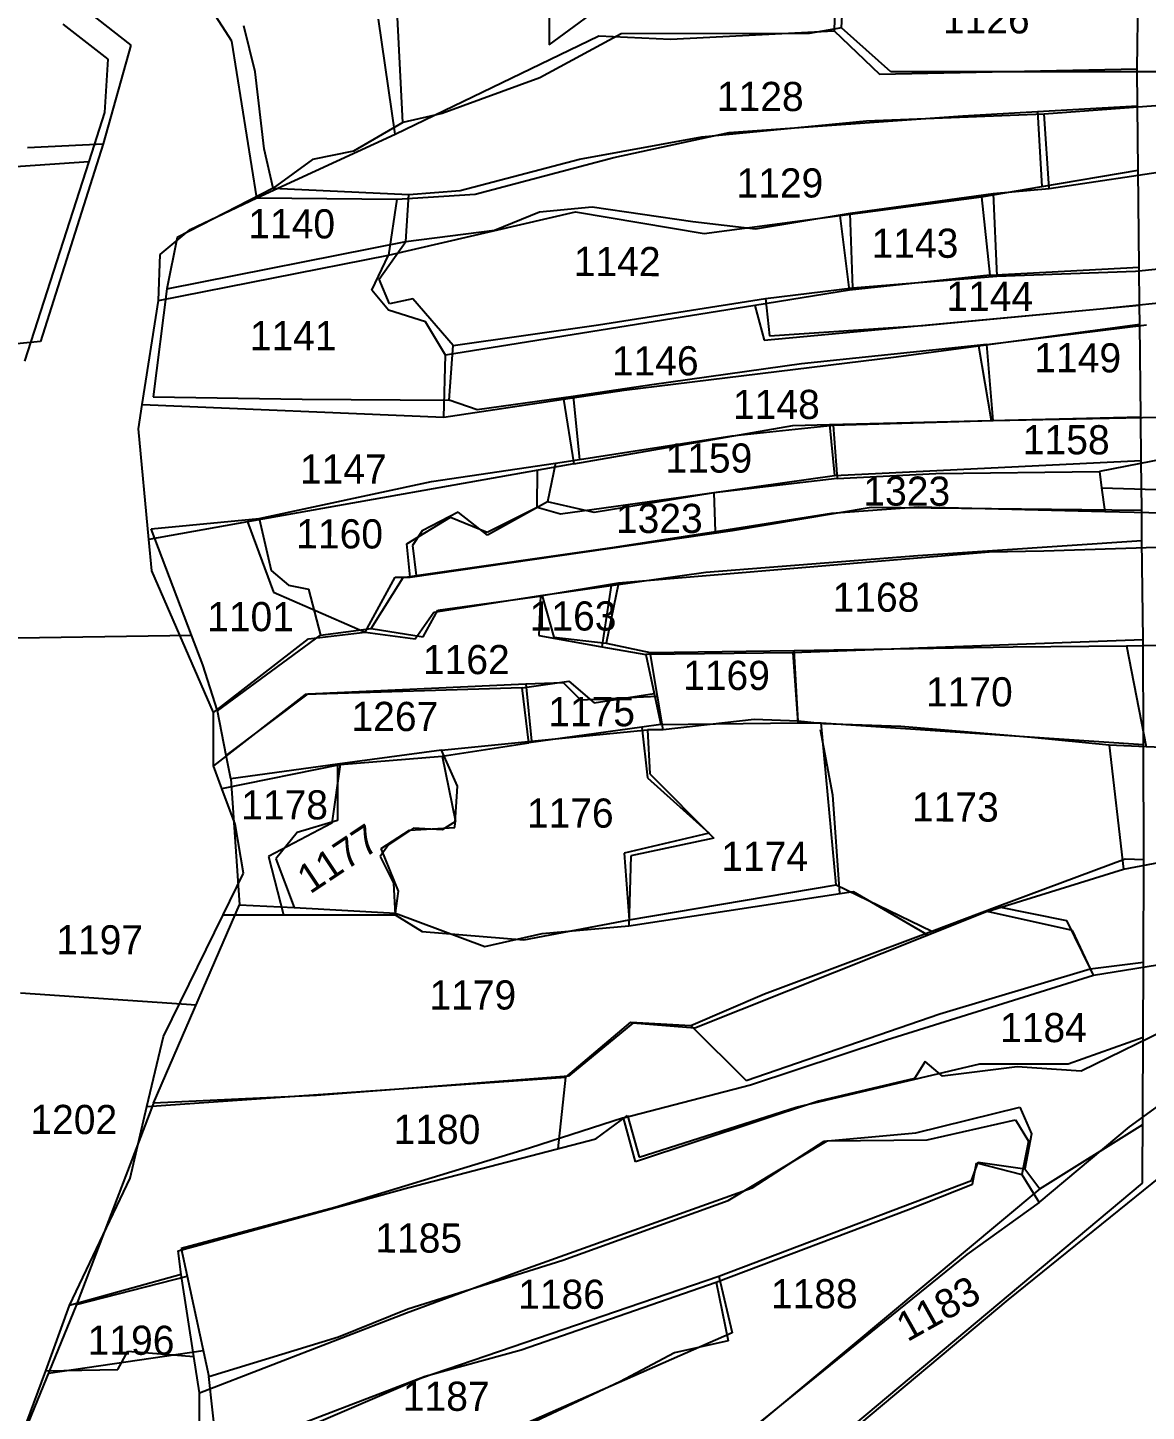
# Model space of a CAD drawing. Header units: metres. Extents: x 291362 to 296970, y 2012513 to 2016467.
# Drawn here: x 294142.5 to 294495.1, y 2013870.9 to 2014307.1 of the extents above; entities that cross this region are included whole.
import ezdxf
from ezdxf.enums import TextEntityAlignment as Align

# ---------------------------------------------------------------- set-up
doc = ezdxf.new("R2010")
doc.units = ezdxf.units.M
for name, color, linetype in [('OFF', 1, 'Continuous'), ('POLY_PARCEL', 6, 'Continuous'), ('POLY_WATER', 4, 'Continuous'), ('TEXT_PARCEL', 7, 'Continuous'), ('V_BOUND_LINE', 7, 'Continuous')]:
    doc.layers.add(name, color=color, linetype=linetype)
doc.styles.add('TEXT_MAP', font='')
doc.styles.get('TEXT_MAP').set_extended_font_data('Kruti Dev 050')

msp = doc.modelspace()

# ---------------------------------------------------------------- linework, layer by layer
at = {"layer": 'OFF'}
for p, q in [((294492.23, 2014294.21), (294492.63, 2014318.72)), ((294492.35, 2014282.53), (294492.23, 2014294.21)), ((294492.56, 2014262.23), (294492.35, 2014282.53)), ((294492.87, 2014231.64), (294492.56, 2014262.23)), ((294493, 2014219.64), (294492.87, 2014231.64)), ((294493.06, 2014213.67), (294493, 2014219.64)), ((294493.36, 2014184.41), (294493.06, 2014213.67)), ((294493.5, 2014170.71), (294493.36, 2014184.41)), ((294493.66, 2014154.97), (294493.5, 2014170.71)), ((294493.76, 2014145.47), (294493.66, 2014154.97)), ((294494.08, 2014114.17), (294493.76, 2014145.47)), ((294494.21, 2014081.11), (294494.08, 2014114.17)), ((294494.34, 2014044.88), (294494.21, 2014081.11)), ((294494.21, 2014012.52), (294494.34, 2014044.88)), ((294494.12, 2013988.85), (294494.21, 2014012.52)), ((294140.23, 2014002.87), (294195.66, 2013999.11)), ((294493.94, 2013942.83), (294494.12, 2013988.85))]:
    msp.add_line(p, q, dxfattribs=at)
at = {"layer": 'POLY_PARCEL'}
for p, q in [((294397.23, 2014327.16), (294396.77, 2014306.14)), ((294399.04, 2014307.08), (294400.31, 2014329.61)), ((294306.94, 2014322.72), (294306.88, 2014301.68)), ((294306.88, 2014301.68), (294329.6, 2014318.45)), ((294162.07, 2014311.79), (294175.09, 2014301.61)), ((294258.36, 2014273.53), (294253.1, 2014309.82)), ((294260.82, 2014277.19), (294258.97, 2014312.48)), ((294214.22, 2014293.18), (294210.7, 2014307.75)), ((294258.36, 2014273.53), (294322.56, 2014304.56)), ((294329.57, 2014305.18), (294303.94, 2014291.32)), ((294322.56, 2014304.56), (294345.19, 2014303.51)), ((294388.84, 2014305.35), (294329.57, 2014305.18)), ((294345.19, 2014303.51), (294396.77, 2014306.14)), ((294399.04, 2014307.08), (294388.84, 2014305.35)), ((294396.77, 2014306.14), (294410.98, 2014292.47)), ((294414.56, 2014293.17), (294399.04, 2014307.08)), ((294175.09, 2014301.61), (294166.31, 2014270.47)), ((294217.08, 2014268.89), (294214.22, 2014293.18)), ((294410.98, 2014292.47), (294492.23, 2014294.21)), ((294538.6, 2014293.27), (294414.56, 2014293.17)), ((294303.94, 2014291.32), (294273.14, 2014280.07)), ((294462.88, 2014280.02), (294534.79, 2014285.29)), ((294273.14, 2014280.07), (294260.82, 2014277.19)), ((294363.61, 2014274.06), (294437.29, 2014279.32)), ((294406.91, 2014277.78), (294462.88, 2014280.02)), ((294437.29, 2014279.32), (294460.84, 2014280.69)), ((294460.84, 2014280.69), (294492.35, 2014282.53)), ((294460.84, 2014280.69), (294462.15, 2014257.05)), ((294464.5, 2014256.48), (294462.88, 2014280.02)), ((294260.82, 2014277.19), (294245.25, 2014268.17)), ((294327.3, 2014266.17), (294363.61, 2014274.06)), ((294355.07, 2014272.74), (294406.91, 2014277.78)), ((294142.45, 2014269.36), (294166.31, 2014270.47)), ((294166.31, 2014270.47), (294146.57, 2014208.21)), ((294214.8, 2014253.47), (294258.36, 2014273.53)), ((294316.51, 2014265.72), (294355.07, 2014272.74)), ((294219.96, 2014256.58), (294217.08, 2014268.89)), ((294232.29, 2014265.61), (294219.96, 2014256.58)), ((294245.25, 2014268.17), (294232.29, 2014265.61)), ((294278.91, 2014255.78), (294316.51, 2014265.72)), ((294283.62, 2014254.6), (294327.3, 2014266.17)), ((294116.08, 2014261.81), (294161.77, 2014264.95)), ((294462.15, 2014257.05), (294492.56, 2014262.23)), ((294464.5, 2014256.48), (294509.09, 2014263.09)), ((294219.96, 2014256.58), (294189.7, 2014240.93)), ((294219.96, 2014256.58), (294262.71, 2014254.53)), ((294443.13, 2014253.81), (294462.15, 2014257.05)), ((294214.8, 2014253.47), (294258.88, 2014253.02)), ((294258.88, 2014253.02), (294256.3, 2014235.4)), ((294258.88, 2014253.02), (294283.62, 2014254.6)), ((294261.77, 2014239.77), (294262.71, 2014254.53)), ((294262.71, 2014254.53), (294278.91, 2014255.78)), ((294398.66, 2014247.92), (294443.13, 2014253.81)), ((294401.83, 2014248.66), (294446.84, 2014254.85)), ((294443.13, 2014253.81), (294445.76, 2014229.09)), ((294446.84, 2014254.85), (294464.5, 2014256.48)), ((294446.84, 2014254.85), (294448.03, 2014228.79)), ((294256.3, 2014235.4), (294315.24, 2014249.08)), ((294289.63, 2014243.26), (294303.9, 2014249.05)), ((294303.9, 2014249.05), (294320.43, 2014250.63)), ((294315.24, 2014249.08), (294355.76, 2014242.24)), ((294320.43, 2014250.63), (294352.16, 2014246.01)), ((294355.76, 2014242.24), (294398.66, 2014247.92)), ((294371.91, 2014243.7), (294401.83, 2014248.66)), ((294401.55, 2014224.36), (294398.66, 2014247.92)), ((294402.61, 2014225.12), (294401.83, 2014248.66)), ((294352.16, 2014246.01), (294371.91, 2014243.7)), ((294189.7, 2014240.93), (294186.42, 2014224.75)), ((294186.42, 2014224.75), (294261.77, 2014239.77)), ((294253.32, 2014227.82), (294261.77, 2014239.77)), ((294261.77, 2014239.77), (294289.63, 2014243.26)), ((294183.75, 2014221.1), (294256.3, 2014235.4)), ((294251.03, 2014224.36), (294256.3, 2014235.4)), ((294491.76, 2014230.36), (294550.4, 2014236.48)), ((294445.76, 2014229.09), (294492.87, 2014231.64)), ((294256.54, 2014220.04), (294253.32, 2014227.82)), ((294445.76, 2014229.09), (294401.55, 2014224.36)), ((294402.61, 2014225.12), (294448.03, 2014228.79)), ((294448.03, 2014228.79), (294491.76, 2014230.36)), ((294186.42, 2014224.75), (294182.12, 2014190.77)), ((294256.3, 2014218.05), (294251.03, 2014224.36)), ((294263.99, 2014221.64), (294256.54, 2014220.04)), ((294276.66, 2014206.88), (294263.99, 2014221.64)), ((294322.51, 2014213.49), (294375.09, 2014221.76)), ((294401.55, 2014224.36), (294371.75, 2014219.56)), ((294375.09, 2014221.76), (294402.61, 2014225.12)), ((294375.09, 2014221.76), (294376.32, 2014209.99)), ((294480.62, 2014218.54), (294551.21, 2014225.55)), ((294267.88, 2014214.36), (294256.3, 2014218.05)), ((294371.75, 2014219.56), (294274.19, 2014203.84)), ((294371.75, 2014219.56), (294374.71, 2014208.58)), ((294374.71, 2014208.58), (294493, 2014219.64)), ((294424.69, 2014213.22), (294480.62, 2014218.54)), ((294274.19, 2014203.84), (294267.88, 2014214.36)), ((294276.66, 2014206.88), (294322.51, 2014213.49)), ((294376.32, 2014209.99), (294424.69, 2014213.22)), ((294442.27, 2014206.82), (294493.06, 2014213.67)), ((294444.85, 2014207.29), (294495.19, 2014213.44)), ((294146.57, 2014208.21), (294125.54, 2014206.09)), ((294275.36, 2014189.66), (294276.66, 2014206.88)), ((294444.85, 2014207.29), (294386.39, 2014201.13)), ((294416.29, 2014203.32), (294442.27, 2014206.82)), ((294442.27, 2014206.82), (294446.24, 2014183.27)), ((294446.89, 2014183.33), (294444.85, 2014207.29)), ((294273.66, 2014184.38), (294274.19, 2014203.84)), ((294330.5, 2014192.8), (294416.29, 2014203.32)), ((294386.39, 2014201.13), (294339.28, 2014194.53)), ((294311.41, 2014189.97), (294330.5, 2014192.8)), ((294339.28, 2014194.53), (294314.46, 2014190.82)), ((294178.64, 2014188.31), (294273.66, 2014184.38)), ((294182.12, 2014190.77), (294229.09, 2014190)), ((294229.09, 2014190), (294275.36, 2014189.66)), ((294273.66, 2014184.38), (294311.41, 2014189.97)), ((294284.18, 2014186.69), (294275.36, 2014189.66)), ((294314.46, 2014190.82), (294284.18, 2014186.69)), ((294311.41, 2014189.97), (294314.71, 2014169.66)), ((294314.46, 2014190.82), (294316.5, 2014171)), ((294395.22, 2014182.03), (294446.24, 2014183.27)), ((294396.43, 2014181.78), (294446.89, 2014183.33)), ((294446.24, 2014183.27), (294493.36, 2014184.41)), ((294446.89, 2014183.33), (294504.36, 2014184.42)), ((294314.71, 2014169.66), (294383.66, 2014181.75)), ((294316.5, 2014171), (294364.47, 2014178.5)), ((294364.47, 2014178.5), (294396.43, 2014181.78)), ((294383.66, 2014181.75), (294395.22, 2014182.03)), ((294395.22, 2014182.03), (294396.82, 2014165.97)), ((294396.43, 2014181.78), (294397.65, 2014164.97)), ((294314.71, 2014169.66), (294211.8, 2014151.3)), ((294269.82, 2014164.04), (294308.94, 2014169.82)), ((294308.94, 2014169.82), (294306.39, 2014157.64)), ((294308.94, 2014169.82), (294316.5, 2014171)), ((294396.82, 2014165.97), (294493.5, 2014170.71)), ((294512.74, 2014173.47), (294480.35, 2014167.25)), ((294303.14, 2014155.98), (294303.25, 2014167.61)), ((294348.4, 2014159.14), (294396.82, 2014165.97)), ((294397.65, 2014164.97), (294358.95, 2014160.44)), ((294397.65, 2014164.97), (294428.77, 2014166.57)), ((294428.77, 2014166.57), (294480.35, 2014167.25)), ((294480.35, 2014167.25), (294481.03, 2014162.07)), ((294215.55, 2014152.41), (294269.82, 2014164.04)), ((294481.03, 2014162.07), (294550.55, 2014159.92)), ((294481.03, 2014162.07), (294482, 2014154.64)), ((294306.39, 2014157.64), (294287.44, 2014147.18)), ((294321.1, 2014154.24), (294306.39, 2014157.64)), ((294310.5, 2014153.88), (294348.4, 2014159.14)), ((294358.95, 2014160.44), (294321.1, 2014154.24)), ((294359.34, 2014148.26), (294358.95, 2014160.44)), ((294181.48, 2014149.14), (294215.55, 2014152.41)), ((294215.55, 2014152.41), (294219.29, 2014136.01)), ((294262.09, 2014144.41), (294275.77, 2014152.82)), ((294278.21, 2014154.35), (294266.84, 2014148.5)), ((294275.77, 2014152.82), (294287.35, 2014148.09)), ((294287.44, 2014147.18), (294278.21, 2014154.35)), ((294287.35, 2014148.09), (294303.14, 2014155.98)), ((294303.14, 2014155.98), (294310.5, 2014153.88)), ((294359.34, 2014148.26), (294395.94, 2014154.04)), ((294364.71, 2014148.62), (294408.39, 2014155.98)), ((294395.94, 2014154.04), (294423.28, 2014156.07)), ((294408.39, 2014155.98), (294493.66, 2014154.97)), ((294423.28, 2014156.07), (294482, 2014154.64)), ((294482, 2014154.64), (294540.44, 2014153.22)), ((294211.8, 2014151.3), (294180.72, 2014145.76)), ((294194.22, 2014115.59), (294181.48, 2014149.14)), ((294211.8, 2014151.3), (294219.98, 2014129.16)), ((294263.14, 2014133.89), (294364.71, 2014148.62)), ((294266.84, 2014148.5), (294263.88, 2014143.88)), ((294327.37, 2014143.3), (294359.34, 2014148.26)), ((294263.14, 2014133.89), (294262.09, 2014144.41)), ((294263.88, 2014143.88), (294265.03, 2014134.39)), ((294265.03, 2014134.39), (294327.37, 2014143.3)), ((294423.13, 2014140.73), (294493.76, 2014145.47)), ((294498.37, 2014143.25), (294462.87, 2014142.13)), ((294445.63, 2014141.75), (294328.72, 2014131.97)), ((294356.29, 2014135.47), (294423.13, 2014140.73)), ((294462.87, 2014142.13), (294445.63, 2014141.75)), ((294219.29, 2014136.01), (294224.75, 2014131.38)), ((294260.91, 2014133.8), (294265.03, 2014134.39)), ((294326.45, 2014131.25), (294356.29, 2014135.47)), ((294224.75, 2014131.38), (294231.05, 2014130.1)), ((294231.05, 2014130.1), (294234.83, 2014115.6)), ((294248.93, 2014116.53), (294258.4, 2014133.89)), ((294250.81, 2014117.66), (294260.91, 2014133.8)), ((294258.4, 2014133.89), (294263.14, 2014133.89)), ((294304.19, 2014128.1), (294326.45, 2014131.25)), ((294328.72, 2014131.97), (294304.66, 2014128.03)), ((294326.45, 2014131.25), (294323.5, 2014111.96)), ((294328.72, 2014131.97), (294324.88, 2014113.07)), ((294219.98, 2014129.16), (294248.93, 2014116.53)), ((294270.51, 2014122.84), (294304.19, 2014128.1)), ((294271.85, 2014123.49), (294304.66, 2014128.03)), ((294304.19, 2014128.1), (294303.66, 2014115.48)), ((294304.66, 2014128.03), (294308.41, 2014114.99)), ((294264.72, 2014114.43), (294270.51, 2014122.84)), ((294267.21, 2014115.1), (294271.85, 2014123.49)), ((294234.83, 2014115.6), (294250.81, 2014117.66)), ((294250.81, 2014117.66), (294267.21, 2014115.1)), ((294124.44, 2014114.49), (294194.22, 2014115.59)), ((294197.77, 2014106.23), (294194.22, 2014115.59)), ((294201.11, 2014091.24), (294231.04, 2014114.43)), ((294202.39, 2014091.73), (294234.83, 2014115.6)), ((294231.04, 2014114.43), (294248.93, 2014116.53)), ((294248.93, 2014116.53), (294264.72, 2014114.43)), ((294303.66, 2014115.48), (294323.5, 2014111.96)), ((294308.41, 2014114.99), (294324.88, 2014113.07)), ((294324.88, 2014113.07), (294338.75, 2014110.09)), ((294494.08, 2014114.17), (294383.67, 2014110.03)), ((294323.5, 2014111.96), (294337.36, 2014109.5)), ((294383.67, 2014110.03), (294337.36, 2014109.5)), ((294337.36, 2014109.5), (294339.99, 2014097.22)), ((294338.75, 2014110.09), (294384.16, 2014110.82)), ((294341.07, 2014096.42), (294338.75, 2014110.09)), ((294383.67, 2014110.03), (294385.25, 2014087.94)), ((294384.16, 2014110.82), (294453.12, 2014111.9)), ((294385.37, 2014088.54), (294384.16, 2014110.82)), ((294453.12, 2014111.9), (294488.87, 2014112.23)), ((294488.87, 2014112.23), (294505.86, 2014112.55)), ((294488.87, 2014112.23), (294495.06, 2014080.41)), ((294202.39, 2014091.73), (294197.77, 2014106.23)), ((294231, 2014097.12), (294299.54, 2014100.31)), ((294298.41, 2014098.98), (294313.15, 2014101.09)), ((294299.54, 2014100.31), (294311.32, 2014100.7)), ((294299.54, 2014100.31), (294301.31, 2014082.14)), ((294311.32, 2014100.7), (294316.77, 2014095.22)), ((294313.15, 2014101.09), (294321.04, 2014094.25)), ((294229.99, 2014096.88), (294201.11, 2014074.42)), ((294205.12, 2014077.66), (294231, 2014097.12)), ((294298.41, 2014098.98), (294229.99, 2014096.88)), ((294300.52, 2014081.63), (294298.41, 2014098.98)), ((294316.77, 2014095.22), (294341.07, 2014096.42)), ((294321.04, 2014094.25), (294339.99, 2014097.22)), ((294339.99, 2014097.22), (294342.09, 2014087.41)), ((294342.89, 2014085.71), (294341.07, 2014096.42)), ((294205.12, 2014077.66), (294202.39, 2014091.73)), ((294336.07, 2014086.57), (294300.52, 2014081.63)), ((294342.09, 2014087.41), (294336.07, 2014086.57)), ((294336.07, 2014086.57), (294337.88, 2014070.58)), ((294342.09, 2014087.41), (294385.25, 2014087.94)), ((294371.49, 2014089), (294342.89, 2014085.71)), ((294385.37, 2014088.54), (294371.49, 2014089)), ((294385.25, 2014087.94), (294392.62, 2014087.94)), ((294393.35, 2014087.68), (294385.37, 2014088.54)), ((294392.62, 2014087.94), (294494.21, 2014081.11)), ((294397.35, 2014036.92), (294392.62, 2014087.94)), ((294417.74, 2014086.78), (294393.35, 2014087.68)), ((294458.94, 2014083.31), (294417.74, 2014086.78)), ((294273, 2014079.36), (294301.31, 2014082.14)), ((294301.31, 2014082.14), (294337.85, 2014085.72)), ((294337.85, 2014085.72), (294338.65, 2014071.85)), ((294342.89, 2014085.71), (294337.85, 2014085.72)), ((294392.35, 2014085.89), (294396.16, 2014065.3)), ((294483.46, 2014080.95), (294458.94, 2014083.31)), ((294273, 2014079.36), (294240.19, 2014074.89)), ((294278.02, 2014068.01), (294273, 2014079.36)), ((294273.15, 2014077.42), (294300.52, 2014081.63)), ((294495.06, 2014080.41), (294483.46, 2014080.95)), ((294483.46, 2014080.95), (294487.98, 2014041.86)), ((294530.55, 2014078.73), (294495.06, 2014080.41)), ((294203.77, 2014067.26), (294241.05, 2014074.79)), ((294206.54, 2014070.29), (294205.12, 2014077.66)), ((294240.19, 2014074.89), (294206.54, 2014070.29)), ((294241.05, 2014074.79), (294238.42, 2014056.38)), ((294240.19, 2014074.89), (294240.15, 2014057.18)), ((294241.05, 2014074.79), (294273.15, 2014077.42)), ((294273.15, 2014077.42), (294277.36, 2014056.9)), ((294206.54, 2014070.29), (294209.3, 2014030.63)), ((294337.88, 2014070.58), (294357.36, 2014053.22)), ((294338.65, 2014071.85), (294358.78, 2014051.63)), ((294277.14, 2014054.98), (294278.02, 2014068.01)), ((294396.16, 2014065.3), (294398.47, 2014034.11)), ((294238.42, 2014056.38), (294218.42, 2014045.86)), ((294240.15, 2014057.18), (294227.52, 2014053.43)), ((294277.36, 2014056.9), (294273.15, 2014054.27)), ((294227.52, 2014053.43), (294220.77, 2014045.04)), ((294254, 2014048.32), (294262.84, 2014054.18)), ((294264.2, 2014054.8), (294256.31, 2014049.54)), ((294262.84, 2014054.18), (294277.14, 2014054.98)), ((294273.15, 2014054.27), (294264.2, 2014054.8)), ((294357.36, 2014053.22), (294330.51, 2014046.91)), ((294358.78, 2014051.63), (294332.62, 2014046.01)), ((294256.31, 2014049.54), (294253.68, 2014045.86)), ((294259.43, 2014034.86), (294254, 2014048.32)), ((294487.98, 2014041.86), (294523.32, 2014048.49)), ((294218.42, 2014045.86), (294223.15, 2014027.47)), ((294220.77, 2014045.04), (294226.57, 2014029.7)), ((294253.68, 2014045.86), (294257.89, 2014037.44)), ((294330.51, 2014046.91), (294332.09, 2014025.87)), ((294332.62, 2014046.01), (294332.06, 2014024.01)), ((294448.06, 2014030.01), (294488.43, 2014045.14)), ((294488.43, 2014045.14), (294494.34, 2014044.88)), ((294445, 2014028.44), (294487.98, 2014041.86)), ((294257.89, 2014037.44), (294258.41, 2014027.45)), ((294258.49, 2014027.98), (294259.43, 2014034.86)), ((294332.06, 2014024.01), (294402.73, 2014034.75)), ((294332.09, 2014025.87), (294397.35, 2014036.92)), ((294397.35, 2014036.92), (294427.56, 2014022.33)), ((294402.73, 2014034.75), (294426.41, 2014021.04)), ((294182.23, 2013968.09), (294209.3, 2014030.63)), ((294209.3, 2014030.63), (294226.57, 2014029.7)), ((294226.57, 2014029.7), (294258.49, 2014027.98)), ((294427.56, 2014022.33), (294448.06, 2014030.01)), ((294448.06, 2014030.01), (294470.01, 2014025.68)), ((294204.14, 2014027.48), (294223.15, 2014027.47)), ((294223.15, 2014027.47), (294258.41, 2014027.45)), ((294258.41, 2014027.45), (294266.83, 2014022.19)), ((294258.49, 2014027.98), (294286.63, 2014017.41)), ((294298.94, 2014019.56), (294332.09, 2014025.87)), ((294445, 2014028.44), (294426.41, 2014021.04)), ((294471.89, 2014022.49), (294445, 2014028.44)), ((294470.01, 2014025.68), (294477.38, 2014010.43)), ((294266.83, 2014022.19), (294298.94, 2014019.56)), ((294286.63, 2014017.41), (294304.72, 2014021.56)), ((294304.72, 2014021.56), (294332.06, 2014024.01)), ((294426.41, 2014021.04), (294352.82, 2013991.7)), ((294374.75, 2014002.54), (294427.56, 2014022.33)), ((294478.49, 2014008.42), (294471.89, 2014022.49)), ((294478.49, 2014008.42), (294557.24, 2014021.01)), ((294477.38, 2014010.43), (294494.21, 2014012.52)), ((294413.27, 2013988), (294478.49, 2014008.42)), ((294430.01, 2013996.22), (294477.38, 2014010.43)), ((294526.84, 2014003.67), (294474.63, 2013978.17)), ((294351.59, 2013992.54), (294374.75, 2014002.54)), ((294368.96, 2013975.19), (294430.01, 2013996.22)), ((294489.8, 2013960.6), (294539.59, 2013996.76)), ((294312.12, 2013976.24), (294332.65, 2013993.6)), ((294333.24, 2013993.33), (294313.02, 2013976.57)), ((294332.65, 2013993.6), (294351.59, 2013992.54)), ((294352.82, 2013991.7), (294333.24, 2013993.33)), ((294351.59, 2013992.54), (294368.96, 2013975.19)), ((294370.34, 2013973.82), (294413.27, 2013988)), ((294451.63, 2013906.09), (294550.79, 2013986.33)), ((294470.53, 2013980.45), (294494.12, 2013988.85)), ((294384.75, 2013966.77), (294442.64, 2013980.45)), ((294425.44, 2013981.24), (294422.06, 2013975.79)), ((294430.9, 2013976.6), (294425.44, 2013981.24)), ((294454.45, 2013979.48), (294430.9, 2013976.6)), ((294442.64, 2013980.45), (294470.53, 2013980.45)), ((294474.63, 2013978.17), (294454.45, 2013979.48)), ((294180.07, 2013967.01), (294312.12, 2013976.24)), ((294313.02, 2013976.57), (294233.53, 2013970.48)), ((294309.73, 2013953.71), (294312.12, 2013976.24)), ((294330.37, 2013963.42), (294370.34, 2013973.82)), ((294422.06, 2013975.79), (294391.77, 2013968.72)), ((294233.53, 2013970.48), (294182.23, 2013968.09)), ((294391.77, 2013968.72), (294334.12, 2013949.54)), ((294182.23, 2013968.09), (294157.95, 2013904.54)), ((294335.28, 2013950.99), (294384.75, 2013966.77)), ((294422.5, 2013958.75), (294455.27, 2013966.77)), ((294455.27, 2013966.77), (294458.96, 2013958.35)), ((294330.37, 2013963.42), (294300.76, 2013953.91)), ((294321.6, 2013956.78), (294331.6, 2013964.14)), ((294334.12, 2013949.54), (294330.37, 2013963.42)), ((294331.6, 2013964.14), (294335.28, 2013950.99)), ((294426.07, 2013956.53), (294453.84, 2013962.76)), ((294453.84, 2013962.76), (294458.03, 2013956.03)), ((294461.34, 2013936.69), (294489.8, 2013960.6)), ((294461.59, 2013941), (294494.01, 2013961.34)), ((294262.65, 2013941.52), (294321.6, 2013956.78)), ((294363.37, 2013937.36), (294394.54, 2013956.19)), ((294370.92, 2013941.4), (294393.55, 2013956.12)), ((294393.55, 2013956.12), (294422.5, 2013958.75)), ((294394.54, 2013956.19), (294426.07, 2013956.53)), ((294458.03, 2013956.03), (294455.9, 2013945.53)), ((294458.96, 2013958.35), (294456.85, 2013947.31)), ((294300.76, 2013953.91), (294239.33, 2013935.16)), ((294440.01, 2013943.63), (294442.11, 2013949.41)), ((294440.35, 2013942.49), (294441.63, 2013949.21)), ((294441.63, 2013949.21), (294455.9, 2013945.53)), ((294442.11, 2013949.41), (294456.85, 2013947.31)), ((294456.85, 2013947.31), (294461.59, 2013941)), ((294360.39, 2013913.52), (294440.01, 2013943.63)), ((294420.15, 2013934.56), (294440.35, 2013942.49)), ((294455.9, 2013945.53), (294461.34, 2013936.69)), ((294190.02, 2013921.54), (294262.65, 2013941.52)), ((294300.4, 2013916.15), (294370.92, 2013941.4)), ((294461.59, 2013941), (294350.88, 2013848.65)), ((294239.33, 2013935.16), (294190.94, 2013922.26)), ((294311.18, 2013918.59), (294363.37, 2013937.36)), ((294359.54, 2013911.6), (294420.15, 2013934.56)), ((294461.34, 2013936.69), (294438.59, 2013920.36)), ((294190.93, 2013914.05), (294190.02, 2013921.54)), ((294190.94, 2013922.26), (294192.83, 2013913.51)), ((294262.37, 2013903.17), (294311.18, 2013918.59)), ((294438.59, 2013920.36), (294350.11, 2013848.73)), ((294190.93, 2013914.05), (294155.77, 2013904.27)), ((294157.95, 2013904.54), (294192.83, 2013913.51)), ((294194.94, 2013888.16), (294190.93, 2013914.05)), ((294192.83, 2013913.51), (294199.66, 2013881.9)), ((294261.98, 2013901.95), (294300.4, 2013916.15)), ((294266.72, 2013881.44), (294360.39, 2013913.52)), ((294360.39, 2013913.52), (294364.6, 2013895.64)), ((294298.1, 2013890.33), (294359.54, 2013911.6)), ((294359.54, 2013911.6), (294363.28, 2013893.1)), ((294157.95, 2013904.54), (294142.63, 2013867.02)), ((294368.25, 2013836.24), (294451.63, 2013906.09)), ((294196.72, 2013876.7), (294261.98, 2013901.95)), ((294240.48, 2013894.4), (294262.37, 2013903.17)), ((294364.6, 2013895.64), (294235.14, 2013838.83)), ((294199.66, 2013881.9), (294240.48, 2013894.4)), ((294267.8, 2013882.01), (294298.1, 2013890.33)), ((294363.28, 2013893.1), (294346.45, 2013889.36)), ((294149.13, 2013882.93), (294197.9, 2013890.06)), ((294170.93, 2013884.07), (294174.09, 2013889.85)), ((294174.09, 2013889.85), (294194.94, 2013888.16)), ((294196.72, 2013876.7), (294194.94, 2013888.16)), ((294346.45, 2013889.36), (294329.19, 2013880.16)), ((294148.23, 2013883.7), (294170.93, 2013884.07)), ((294203.32, 2013848.87), (294199.66, 2013881.9)), ((294218.82, 2013860.92), (294266.72, 2013881.44)), ((294219.82, 2013863.64), (294267.8, 2013882.01)), ((294329.19, 2013880.16), (294279.93, 2013857.18)), ((294196.72, 2013858.82), (294196.72, 2013876.7))]:
    msp.add_line(p, q, dxfattribs=at)
at = {"layer": 'POLY_WATER'}
for p, q in [((294206.91, 2014302.89), (294196.39, 2014319.19)), ((294153.59, 2014308.25), (294167.8, 2014297.21)), ((294214.8, 2014253.47), (294206.91, 2014302.89)), ((294167.8, 2014297.21), (294166.74, 2014280.38)), ((294166.74, 2014280.38), (294161.77, 2014264.95)), ((294161.77, 2014264.95), (294141.49, 2014202.04)), ((294193.76, 2014243.48), (294214.8, 2014253.47)), ((294184.29, 2014235.6), (294193.76, 2014243.48)), ((294183.75, 2014221.1), (294184.29, 2014235.6)), ((294178.64, 2014188.31), (294183.75, 2014221.1)), ((294177.44, 2014180.62), (294178.64, 2014188.31)), ((294180.72, 2014145.76), (294177.44, 2014180.62)), ((294181.65, 2014135.93), (294180.72, 2014145.76)), ((294201.11, 2014091.24), (294181.65, 2014135.93)), ((294201.11, 2014074.42), (294201.11, 2014091.24)), ((294203.77, 2014067.26), (294201.11, 2014074.42)), ((294207.95, 2014056.01), (294203.77, 2014067.26)), ((294210.58, 2014040.62), (294207.95, 2014056.01)), ((294204.14, 2014027.48), (294210.58, 2014040.62)), ((294185.33, 2013989.09), (294204.14, 2014027.48)), ((294180.07, 2013967.01), (294185.33, 2013989.09)), ((294174.81, 2013944.41), (294180.07, 2013967.01)), ((294155.77, 2013904.27), (294174.81, 2013944.41)), ((294148.23, 2013883.7), (294155.77, 2013904.27)), ((294142.09, 2013866.94), (294148.23, 2013883.7))]:
    msp.add_line(p, q, dxfattribs=at)
at = {"layer": 'V_BOUND_LINE'}
msp.add_line((294396.38, 2013861.09), (294493.94, 2013942.83), dxfattribs=at)

# ---------------------------------------------------------------- texts
at = {"layer": 'TEXT_PARCEL', "style": 'TEXT_MAP'}
for s, p in [('1126', (294444.67, 2014309.92)), ('1129', (294379.63, 2014258.19)), ('1143', (294422.21, 2014239.18)), ('1141', (294226.24, 2014210.05)), ('1146', (294340.35, 2014202.12)), ('1148', (294378.53, 2014188.36)), ('1159', (294357.25, 2014171.46)), ('1147', (294242.04, 2014168)), ('1323', (294341.63, 2014152.42)), ('1168', (294409.92, 2014127.6)), ('1101', (294212.79, 2014121.46)), ('1163', (294314.45, 2014121.67)), ('1162', (294280.8, 2014107.92)), ('1170', (294439.35, 2014097.75)), ('1175', (294320.28, 2014091.42)), ('1178', (294223.51, 2014062.11)), ('1176', (294313.56, 2014059.52)), ('1174', (294374.83, 2014045.9)), ('1179', (294282.84, 2014002.18)), ('1184', (294462.7, 2013991.89)), ('1186', (294310.8, 2013907.82)), ('1188', (294390.46, 2013907.98))]:
    msp.add_text(s, height=9.19, dxfattribs=at).set_placement(p, align=Align.MIDDLE)
for s, rotation, p in [('1128', 359.8511, (294373.43, 2014280.86)), ('1140', 359.8511, (294225.75, 2014240.71)), ('1142', 359.8511, (294328.33, 2014228.82)), ('1144', 359.8511, (294445.77, 2014217.83)), ('1149', 359.8511, (294473.49, 2014198.47)), ('1158', 359.8511, (294469.88, 2014172.63)), ('1323', 359.8511, (294419.62, 2014156.43)), ('1160', 359.8511, (294240.85, 2014142.96)), ('1169', 359.8511, (294362.79, 2014098.34)), ('1267', 359.8511, (294258.27, 2014085.38)), ('1173', 359.8511, (294434.93, 2014056.85)), ('1197', 359.8511, (294165.22, 2014014.96)), ('1202', 359.8511, (294157.06, 2013958.32)), ('1180', 359.8511, (294271.54, 2013955.2)), ('1185', 359.8511, (294265.79, 2013920.95)), ('1183', 29.2643, (294431.73, 2013899.33)), ('1196', 359.8511, (294175.11, 2013888.72)), ('1187', 359.8511, (294274.46, 2013871.06))]:
    msp.add_text(s, height=9.2, rotation=rotation, dxfattribs=at).set_placement(p, align=Align.CENTER)
msp.add_text('1177', height=9.19, rotation=33.6747, dxfattribs=at).set_placement((294240.36, 2014045.19), align=Align.MIDDLE)

doc.saveas('drawing.dxf')
